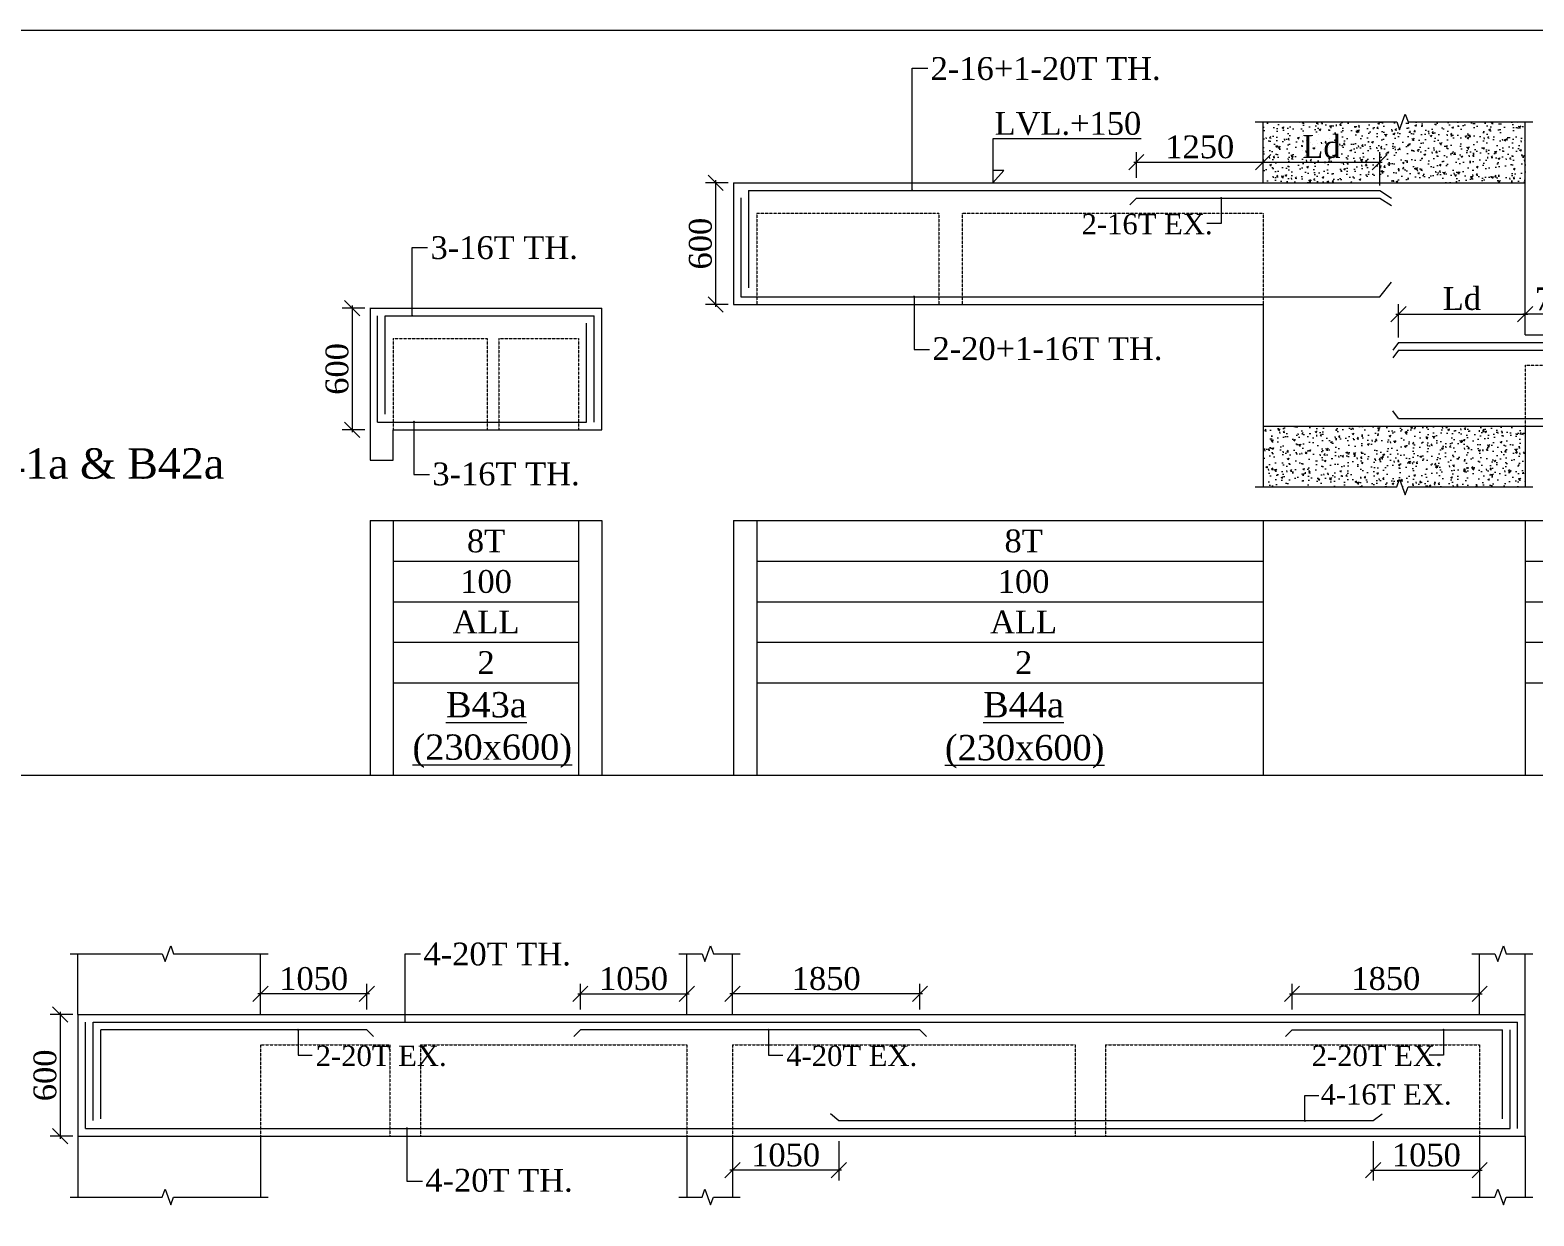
# Model space of a CAD drawing. Header units: millimetres. Extents: x 9781889 to 10654170, y -7852491 to -7608561.
# Drawn here: x 10165311 to 10180144, y -7771915 to -7760218 of the extents above; entities that cross this region are included whole.
import ezdxf
from ezdxf.enums import TextEntityAlignment as Align

# ---------------------------------------------------------------- set-up
doc = ezdxf.new("R2010")
doc.units = ezdxf.units.MM
doc.header["$LTSCALE"] = 10
doc.header["$PDMODE"] = 3
doc.linetypes.add('HIDDEN', pattern=[0.375, 0.25, -0.125])
for name, color, linetype, lineweight in [('LVL', 3, 'Continuous', 0), ('S-CUT OUT LINE', 9, 'Continuous', 0), ('S-DIM L.S.', 7, 'Continuous', 0), ('S-HATCH', 8, 'Continuous', 0), ('S-L.S.SECTION', 5, 'Continuous', 0), ('S-L.S.SLAB LINE', 252, 'HIDDEN', 0), ('S-L.S.STEEL', 1, 'Continuous', 9), ('S-SECTION MARK', 7, 'Continuous', 0), ('S-SHEET', 251, 'Continuous', 0), ('S-TEXT', 7, 'Continuous', 0), ('S-TEXT L.S. BEAM NO.', 30, 'Continuous', 0), ('S-TEXT. L.S.', 7, 'Continuous', 0)]:
    doc.layers.add(name, color=color, linetype=linetype, lineweight=lineweight)
doc.styles.add('135', font='arial.ttf', dxfattribs={"width": 0.8, "height": 135})
doc.styles.get("Standard").update_dxf_attribs({"font": 'arial.ttf'})
doc.styles.add('TEXT', font='times.ttf')
doc.dimstyles.new('75', dxfattribs={"dimtxt": 135, "dimasz": 90, "dimexe": 0.1, "dimexo": 0.03, "dimgap": 0.09, "dimtad": 1, "dimdec": 0, "dimzin": 0, "dimdsep": 46, "dimtxsty": '135', "dimblk": 'ARCHTICK', "dimcen": 0.09, "dimclrd": 256, "dimclre": 256, "dimclrt": 256, "dimadec": 0, "dimazin": 0, "dimtfac": 1, "dimtdec": 0, "dimtofl": 0, "dimtmove": 1, "dimatfit": 3, "dimldrblk": 'DOTSMALL', "dimfxl": 1, "dimtolj": 1, "dimtzin": 0, "dimlwd": -1, "dimlwe": -1, "dimarcsym": 0})
doc.dimstyles.new('SETU_1', dxfattribs={"dimtxt": 200, "dimasz": 150, "dimexe": 100, "dimexo": 50, "dimgap": 35, "dimtad": 1, "dimdec": 0, "dimzin": 0, "dimdsep": 46, "dimtxsty": 'Standard', "dimblk": 'OBLIQUE', "dimcen": 150, "dimdle": 25, "dimclrd": 256, "dimclre": 7, "dimclrt": 256, "dimadec": 0, "dimazin": 0, "dimtfac": 1, "dimtdec": 0, "dimtofl": 0, "dimtmove": 1, "dimatfit": 3, "dimfxl": 1, "dimtolj": 1, "dimtzin": 0, "dimlwd": -1, "dimlwe": 5, "dimarcsym": 1})

# ---------------------------------------------------------------- blocks, each defined once
blk = doc.blocks.new('_ArchTick')
at = {"color": 0, "linetype": 'ByBlock', "const_width": 0.15}
blk.add_lwpolyline([(-0.5, -0.5), (0.5, 0.5)], dxfattribs=at)
blk = doc.blocks.new('_Oblique')
at = {"color": 0, "linetype": 'ByBlock', "lineweight": -2}
blk.add_line((-0.5, -0.5), (0.5, 0.5), dxfattribs=at)
blk = doc.blocks.new('*D510')
at = {"layer": 'Defpoints', "color": 0, "transparency": 16777216}
for p in [(10168664.16768458, -7762960.617354367), (10168489.01771967, -7764160.617357347), (10168664.16768551, -7764160.617357347)]:
    blk.add_point(p, dxfattribs=at)
at = {"layer": 'S-DIM L.S.', "color": 7, "lineweight": 5, "transparency": 16777216}
for p, q in [((10168614.16768458, -7762960.617354367), (10168389.01771967, -7762960.617354367)), ((10168614.16768551, -7764160.617357347), (10168389.01771967, -7764160.617357347))]:
    blk.add_line(p, q, dxfattribs=at)
at = {"layer": 'S-DIM L.S.', "transparency": 16777216}
blk.add_line((10168489.01771967, -7762935.617354367), (10168489.01771967, -7764185.617357347), dxfattribs=at)
at = {"layer": 'S-DIM L.S.', "transparency": 16777216, "xscale": 150, "yscale": 150, "zscale": 150}
for p, rotation in [((10168489.01771967, -7762960.617354367), 90), ((10168489.01771967, -7764160.617357347), 270)]:
    blk.add_blockref('_Oblique', p, dxfattribs=dict(at, rotation=rotation))
at = {"layer": 'S-DIM L.S.', "transparency": 16777216, "insert": (10168339.57107222, -7763560.617355858), "char_height": 225, "attachment_point": 5, "rotation": 90, "style": 'TEXT'}
blk.add_mtext('\\A1;600', dxfattribs=at)
blk = doc.blocks.new('*D512')
at = {"layer": 'Defpoints', "color": 0, "transparency": 16777216}
for p in [(10180058.36088761, -7763020.843320621), (10180058.36088761, -7763020.843320621), (10180758.36083485, -7763224.646943716, 0.0148120577035693)]:
    blk.add_point(p, dxfattribs=at)
at = {"layer": 'S-DIM L.S.', "transparency": 16777216}
blk.add_line((10180783.36083485, -7763020.843320621), (10180033.36088761, -7763020.843320621), dxfattribs=at)
at = {"layer": 'S-DIM L.S.', "color": 7, "lineweight": 5, "transparency": 16777216}
for p, q in [((10180058.36088761, -7762970.843320621), (10180058.36088761, -7762920.843320621)), ((10180758.36083485, -7763174.646943716), (10180758.36083485, -7762920.843320621))]:
    blk.add_line(p, q, dxfattribs=at)
at = {"layer": 'S-DIM L.S.', "transparency": 16777216, "xscale": 150, "yscale": 150, "zscale": 150, "rotation": 180}
blk.add_blockref('_Oblique', (10180058.36088761, -7763020.843320621), dxfattribs=at)
at = {"layer": 'S-DIM L.S.', "transparency": 16777216, "xscale": 150, "yscale": 150, "zscale": 150}
blk.add_blockref('_Oblique', (10180758.36083485, -7763020.843320621), dxfattribs=at)
at = {"layer": 'S-DIM L.S.', "transparency": 16777216, "insert": (10180408.36086123, -7762871.072231941), "char_height": 225, "attachment_point": 5, "style": 'TEXT'}
blk.add_mtext('\\A1;700', dxfattribs=at)
blk = doc.blocks.new('*D513')
at = {"layer": 'Defpoints', "color": 0, "transparency": 16777216}
for p in [(10177473.30997009, -7761520.843320621), (10176223.30997009, -7761724.646943716, 0.01481205770356929), (10177473.30997009, -7761724.646943716, 0.01481205770356929)]:
    blk.add_point(p, dxfattribs=at)
at = {"layer": 'S-DIM L.S.', "transparency": 16777216}
blk.add_line((10176198.30997009, -7761520.843320621), (10177498.30997009, -7761520.843320621), dxfattribs=at)
at = {"layer": 'S-DIM L.S.', "color": 7, "lineweight": 5, "transparency": 16777216}
for p, q in [((10176223.30997009, -7761674.646943716), (10176223.30997009, -7761420.843320621)), ((10177473.30997009, -7761674.646943716), (10177473.30997009, -7761420.843320621))]:
    blk.add_line(p, q, dxfattribs=at)
at = {"layer": 'S-DIM L.S.', "transparency": 16777216, "xscale": 150, "yscale": 150, "zscale": 150, "rotation": 180}
blk.add_blockref('_Oblique', (10176223.30997009, -7761520.843320621), dxfattribs=at)
at = {"layer": 'S-DIM L.S.', "transparency": 16777216, "xscale": 150, "yscale": 150, "zscale": 150}
blk.add_blockref('_Oblique', (10177473.30997009, -7761520.843320621), dxfattribs=at)
at = {"layer": 'S-DIM L.S.', "transparency": 16777216, "insert": (10176848.30997009, -7761371.396673181), "char_height": 225, "attachment_point": 5, "style": 'TEXT'}
blk.add_mtext('\\A1;1250', dxfattribs=at)
blk = doc.blocks.new('*D511')
at = {"layer": 'Defpoints', "color": 0, "transparency": 16777216}
for p in [(10172248.36083398, -7761724.646943723), (10172073.21086904, -7762924.646946703), (10172248.36083492, -7762924.646946703)]:
    blk.add_point(p, dxfattribs=at)
at = {"layer": 'S-DIM L.S.', "transparency": 16777216}
blk.add_line((10172073.21086904, -7761699.646943723), (10172073.21086904, -7762949.646946703), dxfattribs=at)
at = {"layer": 'S-DIM L.S.', "color": 7, "lineweight": 5, "transparency": 16777216}
for p, q in [((10172198.36083398, -7761724.646943723), (10171973.21086904, -7761724.646943723)), ((10172198.36083492, -7762924.646946703), (10171973.21086904, -7762924.646946703))]:
    blk.add_line(p, q, dxfattribs=at)
at = {"layer": 'S-DIM L.S.', "transparency": 16777216, "xscale": 150, "yscale": 150, "zscale": 150}
for p, rotation in [((10172073.21086904, -7761724.646943723), 90), ((10172073.21086904, -7762924.646946703), 270)]:
    blk.add_blockref('_Oblique', p, dxfattribs=dict(at, rotation=rotation))
at = {"layer": 'S-DIM L.S.', "transparency": 16777216, "insert": (10171923.7642216, -7762324.646945214), "char_height": 225, "attachment_point": 5, "rotation": 90, "style": 'TEXT'}
blk.add_mtext('\\A1;600', dxfattribs=at)
blk = doc.blocks.new('*D527')
at = {"layer": 'Defpoints', "color": 0, "transparency": 16777216}
for p in [(10165783.70731634, -7769928.818521864), (10165608.55735141, -7771128.818524844), (10165783.70731727, -7771128.818524844)]:
    blk.add_point(p, dxfattribs=at)
at = {"layer": 'S-DIM L.S.', "color": 7, "lineweight": 5, "transparency": 16777216}
for p, q in [((10165733.70731634, -7769928.818521864), (10165508.55735141, -7769928.818521864)), ((10165733.70731727, -7771128.818524844), (10165508.55735141, -7771128.818524844))]:
    blk.add_line(p, q, dxfattribs=at)
at = {"layer": 'S-DIM L.S.', "transparency": 16777216}
blk.add_line((10165608.55735141, -7769903.818521864), (10165608.55735141, -7771153.818524844), dxfattribs=at)
at = {"layer": 'S-DIM L.S.', "transparency": 16777216, "xscale": 150, "yscale": 150, "zscale": 150}
for p, rotation in [((10165608.55735141, -7769928.818521864), 90), ((10165608.55735141, -7771128.818524844), 270)]:
    blk.add_blockref('_Oblique', p, dxfattribs=dict(at, rotation=rotation))
at = {"layer": 'S-DIM L.S.', "transparency": 16777216, "insert": (10165459.11070396, -7770528.818523355), "char_height": 225, "attachment_point": 5, "rotation": 90, "style": 'TEXT'}
blk.add_mtext('\\A1;600', dxfattribs=at)
blk = doc.blocks.new('*D528')
at = {"layer": 'Defpoints', "color": 0, "transparency": 16777216}
for p in [(10167583.85991083, -7769725.014898765), (10167583.85991083, -7769928.81852186, 0.0148120577035693), (10168633.85991083, -7769928.81852186, 0.0148120577035693)]:
    blk.add_point(p, dxfattribs=at)
at = {"layer": 'S-DIM L.S.', "color": 7, "lineweight": 5, "transparency": 16777216}
for p, q in [((10167583.85991083, -7769878.81852186), (10167583.85991083, -7769625.014898765)), ((10168633.85991083, -7769878.81852186), (10168633.85991083, -7769625.014898765))]:
    blk.add_line(p, q, dxfattribs=at)
at = {"layer": 'S-DIM L.S.', "transparency": 16777216}
blk.add_line((10168658.85991083, -7769725.014898765), (10167558.85991083, -7769725.014898765), dxfattribs=at)
at = {"layer": 'S-DIM L.S.', "transparency": 16777216, "xscale": 150, "yscale": 150, "zscale": 150, "rotation": 180}
blk.add_blockref('_Oblique', (10167583.85991083, -7769725.014898765), dxfattribs=at)
at = {"layer": 'S-DIM L.S.', "transparency": 16777216, "xscale": 150, "yscale": 150, "zscale": 150}
blk.add_blockref('_Oblique', (10168633.85991083, -7769725.014898765), dxfattribs=at)
at = {"layer": 'S-DIM L.S.', "transparency": 16777216, "insert": (10168108.85991083, -7769575.568251325), "char_height": 225, "attachment_point": 5, "style": 'TEXT'}
blk.add_mtext('\\A1;1050', dxfattribs=at)
blk = doc.blocks.new('*D529')
at = {"layer": 'Defpoints', "color": 0, "transparency": 16777216}
for p in [(10171788.75818021, -7769725.014898765), (10170738.75818021, -7769928.81852186, 0.0148120577035693), (10171788.75818021, -7769928.81852186, 0.0148120577035693)]:
    blk.add_point(p, dxfattribs=at)
at = {"layer": 'S-DIM L.S.', "color": 7, "lineweight": 5, "transparency": 16777216}
for p, q in [((10170738.75818021, -7769878.81852186), (10170738.75818021, -7769625.014898765)), ((10171788.75818021, -7769878.81852186), (10171788.75818021, -7769625.014898765))]:
    blk.add_line(p, q, dxfattribs=at)
at = {"layer": 'S-DIM L.S.', "transparency": 16777216}
blk.add_line((10170713.75818021, -7769725.014898765), (10171813.75818021, -7769725.014898765), dxfattribs=at)
at = {"layer": 'S-DIM L.S.', "transparency": 16777216, "xscale": 150, "yscale": 150, "zscale": 150, "rotation": 180}
blk.add_blockref('_Oblique', (10170738.75818021, -7769725.014898765), dxfattribs=at)
at = {"layer": 'S-DIM L.S.', "transparency": 16777216, "xscale": 150, "yscale": 150, "zscale": 150}
blk.add_blockref('_Oblique', (10171788.75818021, -7769725.014898765), dxfattribs=at)
at = {"layer": 'S-DIM L.S.', "transparency": 16777216, "insert": (10171263.75818021, -7769575.568251325), "char_height": 225, "attachment_point": 5, "style": 'TEXT'}
blk.add_mtext('\\A1;1050', dxfattribs=at)
blk = doc.blocks.new('*D530')
at = {"layer": 'Defpoints', "color": 0, "transparency": 16777216}
for p in [(10172238.80904498, -7769725.014898765), (10172238.80904498, -7769928.81852186, 0.0148120577035693), (10174088.80904498, -7769928.81852186, 0.0148120577035693)]:
    blk.add_point(p, dxfattribs=at)
at = {"layer": 'S-DIM L.S.', "color": 7, "lineweight": 5, "transparency": 16777216}
for p, q in [((10172238.80904498, -7769878.81852186), (10172238.80904498, -7769625.014898765)), ((10174088.80904498, -7769878.81852186), (10174088.80904498, -7769625.014898765))]:
    blk.add_line(p, q, dxfattribs=at)
at = {"layer": 'S-DIM L.S.', "transparency": 16777216}
blk.add_line((10174113.80904498, -7769725.014898765), (10172213.80904498, -7769725.014898765), dxfattribs=at)
at = {"layer": 'S-DIM L.S.', "transparency": 16777216, "xscale": 150, "yscale": 150, "zscale": 150, "rotation": 180}
blk.add_blockref('_Oblique', (10172238.80904498, -7769725.014898765), dxfattribs=at)
at = {"layer": 'S-DIM L.S.', "transparency": 16777216, "xscale": 150, "yscale": 150, "zscale": 150}
blk.add_blockref('_Oblique', (10174088.80904498, -7769725.014898765), dxfattribs=at)
at = {"layer": 'S-DIM L.S.', "transparency": 16777216, "insert": (10173163.80904498, -7769575.568251325), "char_height": 225, "attachment_point": 5, "style": 'TEXT'}
blk.add_mtext('\\A1;1850', dxfattribs=at)
blk = doc.blocks.new('*D531')
at = {"layer": 'Defpoints', "color": 0, "transparency": 16777216}
for p in [(10179608.60558764, -7769725.014898765), (10177758.60558764, -7769928.81852186, 0.0148120577035693), (10179608.60558764, -7769928.81852186, 0.0148120577035693)]:
    blk.add_point(p, dxfattribs=at)
at = {"layer": 'S-DIM L.S.', "color": 7, "lineweight": 5, "transparency": 16777216}
for p, q in [((10177758.60558764, -7769878.81852186), (10177758.60558764, -7769625.014898765)), ((10179608.60558764, -7769878.81852186), (10179608.60558764, -7769625.014898765))]:
    blk.add_line(p, q, dxfattribs=at)
at = {"layer": 'S-DIM L.S.', "transparency": 16777216}
blk.add_line((10177733.60558764, -7769725.014898765), (10179633.60558764, -7769725.014898765), dxfattribs=at)
at = {"layer": 'S-DIM L.S.', "transparency": 16777216, "xscale": 150, "yscale": 150, "zscale": 150, "rotation": 180}
blk.add_blockref('_Oblique', (10177758.60558764, -7769725.014898765), dxfattribs=at)
at = {"layer": 'S-DIM L.S.', "transparency": 16777216, "xscale": 150, "yscale": 150, "zscale": 150}
blk.add_blockref('_Oblique', (10179608.60558764, -7769725.014898765), dxfattribs=at)
at = {"layer": 'S-DIM L.S.', "transparency": 16777216, "insert": (10178683.60558764, -7769575.568251325), "char_height": 225, "attachment_point": 5, "style": 'TEXT'}
blk.add_mtext('\\A1;1850', dxfattribs=at)
blk = doc.blocks.new('*D532')
at = {"layer": 'Defpoints', "color": 0, "transparency": 16777216}
for p in [(10178558.58443929, -7771128.81852484, 0.0147644726574974), (10179608.70731631, -7771128.818522978, 0.0148120577035693), (10179608.70731631, -7771464.891265917)]:
    blk.add_point(p, dxfattribs=at)
at = {"layer": 'S-DIM L.S.', "color": 7, "lineweight": 5, "transparency": 16777216}
for p, q in [((10178558.58443929, -7771178.81852484), (10178558.58443929, -7771564.891265917)), ((10179608.70731631, -7771178.818522978), (10179608.70731631, -7771564.891265917))]:
    blk.add_line(p, q, dxfattribs=at)
at = {"layer": 'S-DIM L.S.', "transparency": 16777216}
blk.add_line((10178533.58443929, -7771464.891265917), (10179633.70731631, -7771464.891265917), dxfattribs=at)
at = {"layer": 'S-DIM L.S.', "transparency": 16777216, "xscale": 150, "yscale": 150, "zscale": 150, "rotation": 180}
blk.add_blockref('_Oblique', (10178558.58443929, -7771464.891265917), dxfattribs=at)
at = {"layer": 'S-DIM L.S.', "transparency": 16777216, "xscale": 150, "yscale": 150, "zscale": 150}
blk.add_blockref('_Oblique', (10179608.70731631, -7771464.891265917), dxfattribs=at)
at = {"layer": 'S-DIM L.S.', "transparency": 16777216, "insert": (10179083.6458778, -7771315.444618477), "char_height": 225, "attachment_point": 5, "style": 'TEXT'}
blk.add_mtext('\\A1;1050', dxfattribs=at)
blk = doc.blocks.new('*D533')
at = {"layer": 'Defpoints', "color": 0, "transparency": 16777216}
for p in [(10172238.75818118, -7771128.818534155, 0.0148120577035693), (10173288.88105821, -7771128.818536018, 0.0147644726574974), (10172238.75818118, -7771464.891277094)]:
    blk.add_point(p, dxfattribs=at)
at = {"layer": 'S-DIM L.S.', "color": 7, "lineweight": 5, "transparency": 16777216}
for p, q in [((10172238.75818118, -7771178.818534155), (10172238.75818118, -7771564.891277094)), ((10173288.88105821, -7771178.818536018), (10173288.88105821, -7771564.891277094))]:
    blk.add_line(p, q, dxfattribs=at)
at = {"layer": 'S-DIM L.S.', "transparency": 16777216}
blk.add_line((10173313.88105821, -7771464.891277094), (10172213.75818118, -7771464.891277094), dxfattribs=at)
at = {"layer": 'S-DIM L.S.', "transparency": 16777216, "xscale": 150, "yscale": 150, "zscale": 150, "rotation": 180}
blk.add_blockref('_Oblique', (10172238.75818118, -7771464.891277094), dxfattribs=at)
at = {"layer": 'S-DIM L.S.', "transparency": 16777216, "xscale": 150, "yscale": 150, "zscale": 150}
blk.add_blockref('_Oblique', (10173288.88105821, -7771464.891277094), dxfattribs=at)
at = {"layer": 'S-DIM L.S.', "transparency": 16777216, "insert": (10172763.81961969, -7771315.444629654), "char_height": 225, "attachment_point": 5, "style": 'TEXT'}
blk.add_mtext('\\A1;1050', dxfattribs=at)
blk = doc.blocks.new('*D1338')
at = {"layer": 'Defpoints', "color": 0, "transparency": 16777216}
for p in [(10180058.36088761, -7763020.843320621, 0.000839816260837364), (10180058.36088761, -7763020.843320621), (10178808.36088761, -7763299.646944834, 0.01481196424851017)]:
    blk.add_point(p, dxfattribs=at)
at = {"layer": 'S-DIM L.S.', "transparency": 16777216}
blk.add_line((10178783.36088761, -7763020.843320621), (10180083.36088761, -7763020.843320621), dxfattribs=at)
at = {"layer": 'S-DIM L.S.', "color": 7, "lineweight": 5, "transparency": 16777216}
for p, q in [((10178808.36088761, -7763249.646944834), (10178808.36088761, -7762920.843320621)), ((10180058.36088761, -7762970.843320621), (10180058.36088761, -7762920.843320621))]:
    blk.add_line(p, q, dxfattribs=at)
at = {"layer": 'S-DIM L.S.', "transparency": 16777216, "xscale": 150, "yscale": 150, "zscale": 150, "rotation": 180}
blk.add_blockref('_Oblique', (10178808.36088761, -7763020.843320621), dxfattribs=at)
at = {"layer": 'S-DIM L.S.', "transparency": 16777216, "xscale": 150, "yscale": 150, "zscale": 150}
blk.add_blockref('_Oblique', (10180058.36088761, -7763020.843320621), dxfattribs=at)
at = {"layer": 'S-DIM L.S.', "transparency": 16777216, "insert": (10179433.36088761, -7762868.23337109), "char_height": 225, "attachment_point": 5, "style": 'TEXT'}
blk.add_mtext('\\A1;Ld', dxfattribs=at)
blk = doc.blocks.new('*D1341')
at = {"layer": 'Defpoints', "color": 0, "transparency": 16777216}
for p in [(10178623.30996994, -7761520.843324219), (10177473.30997009, -7761769.021505813, 0.01397214884831756), (10178623.30996994, -7761799.646946748, -0.0009391202686516026)]:
    blk.add_point(p, dxfattribs=at)
at = {"layer": 'S-DIM L.S.', "transparency": 16777216}
blk.add_line((10177448.30997009, -7761520.843324219), (10178648.30996994, -7761520.843324219), dxfattribs=at)
at = {"layer": 'S-DIM L.S.', "color": 7, "lineweight": 5, "transparency": 16777216}
for p, q in [((10177473.30997009, -7761719.021505813), (10177473.30997009, -7761420.843324219)), ((10178623.30996994, -7761749.646946748), (10178623.30996994, -7761420.843324219))]:
    blk.add_line(p, q, dxfattribs=at)
at = {"layer": 'S-DIM L.S.', "transparency": 16777216, "xscale": 150, "yscale": 150, "zscale": 150, "rotation": 180}
blk.add_blockref('_Oblique', (10177473.30997009, -7761520.843324219), dxfattribs=at)
at = {"layer": 'S-DIM L.S.', "transparency": 16777216, "xscale": 150, "yscale": 150, "zscale": 150}
blk.add_blockref('_Oblique', (10178623.30996994, -7761520.843324219), dxfattribs=at)
at = {"layer": 'S-DIM L.S.', "transparency": 16777216, "insert": (10178048.30997002, -7761368.233374688), "char_height": 225, "attachment_point": 5, "style": 'TEXT'}
blk.add_mtext('\\A1;Ld', dxfattribs=at)

msp = doc.modelspace()

# ---------------------------------------------------------------- hatches: boundary and pattern name
at = {"layer": 'S-HATCH', "linetype": 'ByBlock'}
h = msp.add_hatch(dxfattribs=at)
h.set_pattern_fill('AR-CONC', color=256)
h.set_pattern_definition([(49.99999999999999, (77200.74230212718, 63301.8720127428), (182.184668996004, -15.93908553890309), [19.05, -209.55]), (355, (77200.74230212718, 63301.8720127428), (-35.24342142496934, 191.0568452390351), [15.24, -167.64058417]), (100.4514447, (77215.92430912703, 63300.54375924263), (146.9412470903533, 175.1177519121951), [16.19000879999999, -178.0902445999999]), (46.18420000000001, (77200.74230212718, 63352.67201274261), (271.0790408921299, -42.04232793272715), [28.575, -314.325]), (96.63555760999992, (77223.3322021272, 63349.16851274297), (237.404134051503, 247.4261245977215), [24.28502314, -267.13560816]), (351.1841511700001, (77200.74230212718, 63352.67201274261), (237.404134064977, 247.4261245855326), [22.85996707, -251.45973192]), (21, (77226.14230212756, 63339.97201274242), (151.6143912691325, -102.2651981870876), [19.05, -209.55]), (326.0000000000001, (77226.14230212756, 63339.97201274242), (61.80202834764707, 184.1879661223193), [15.24, -167.64]), (71.45144499999999, (77238.77683472633, 63331.44991284236), (213.4164192787161, 81.92276888590524), [16.1900088, -178.0899376]), (37.50000000000001, (77200.74230212718, 63301.8720127428), (3.088603250591817, 84.55503887315311), [0, -165.608, 0, -170.18, 0, -168.275]), (7.499999999999999, (77200.74230212718, 63301.8720127428), (66.81966251030575, 100.1805748181195), [0, -97.02799999999999, 0, -161.798, 0, -64.135]), (327.5, (77144.10030212626, 63301.8720127428), (135.5905951668714, -5.728743992673444), [0, -63.5, 0, -198.12, 0, -262.89]), (317.5, (77118.70030212775, 63301.8720127428), (148.129181386018, 25.42649103333303), [0, -82.55, 0, -131.572, 0, -186.69])])
h.paths.add_polyline_path([(10178819.01122338, -7761201.494720859), (10178791.04091867, -7761124.6469385), (10177473.36083589, -7761124.6469385), (10177473.36083589, -7761724.646943716), (10180058.3608349, -7761724.646943716), (10180058.3608349, -7761124.6469385), (10178902.92214031, -7761124.6469385), (10178874.95183467, -7761047.799156141)])
h = msp.add_hatch(dxfattribs=at)
h.set_pattern_fill('AR-CONC', color=256)
h.set_pattern_definition([(49.99999999999999, (77200.74230212718, 62101.8720239168), (182.184668996004, -15.93908553890309), [19.05, -209.55]), (355, (77200.74230212718, 62101.8720239168), (-35.24342142496934, 191.0568452390351), [15.24, -167.64058417]), (100.4514447, (77215.92430912703, 62100.54377041664), (146.9412470903533, 175.1177519121951), [16.19000879999999, -178.0902445999999]), (46.18420000000001, (77200.74230212718, 62152.67202391662), (271.0790408921299, -42.04232793272715), [28.575, -314.325]), (96.63555760999992, (77223.3322021272, 62149.16852391697), (237.404134051503, 247.4261245977215), [24.28502314, -267.13560816]), (351.1841511700001, (77200.74230212718, 62152.67202391662), (237.404134064977, 247.4261245855326), [22.85996707, -251.45973192]), (21, (77226.14230212756, 62139.97202391643), (151.6143912691325, -102.2651981870876), [19.05, -209.55]), (326.0000000000001, (77226.14230212756, 62139.97202391643), (61.80202834764707, 184.1879661223193), [15.24, -167.64]), (71.45144499999999, (77238.77683472633, 62131.44992401637), (213.4164192787161, 81.92276888590524), [16.1900088, -178.0899376]), (37.50000000000001, (77200.74230212718, 62101.8720239168), (3.088603250591817, 84.55503887315311), [0, -165.608, 0, -170.18, 0, -168.275]), (7.499999999999999, (77200.74230212718, 62101.8720239168), (66.81966251030575, 100.1805748181195), [0, -97.02799999999999, 0, -161.798, 0, -64.135]), (327.5, (77144.10030212626, 62101.8720239168), (135.5905951668714, -5.728743992673444), [0, -63.5, 0, -198.12, 0, -262.89]), (317.5, (77118.70030212775, 62101.8720239168), (148.129181386018, 25.42649103333303), [0, -82.55, 0, -131.572, 0, -186.69])])
h.paths.add_polyline_path([(10177473.36083589, -7764124.64693366), (10177473.36083589, -7764724.646929569), (10178791.04091867, -7764724.646929569), (10178819.01122338, -7764647.79914721), (10178874.95183467, -7764801.494711927), (10178902.92214031, -7764724.646929569), (10180058.3608349, -7764724.646929569), (10180058.3608349, -7764124.64693366)])
h.paths.add_polyline_path([(10180058.3608349, -7764549.940116398), (10180058.3608349, -7764069.523750139)])

# ---------------------------------------------------------------- linework, layer by layer
at = {"layer": 'LVL', "linetype": 'Continuous', "elevation": 0.001503270723946688}
msp.add_lwpolyline([(10176269.38742906, -7761289.633103298), (10174808.17122201, -7761289.633103298), (10174808.17122201, -7761724.646943715), (10174916.31074944, -7761602.563762477), (10174808.17122201, -7761602.563762477)], dxfattribs=at)
at = {"layer": 'S-CUT OUT LINE', "color": 5}
for points, elevation in [([(10177395.07309246, -7761124.6469385), (10178791.04091867, -7761124.6469385), (10178819.01122338, -7761201.494720859), (10178874.95183467, -7761047.799156141), (10178902.92214031, -7761124.6469385), (10180133.36083508, -7761124.6469385)], 0.001616169496500328), ([(10177395.07309246, -7764724.646929569), (10178791.04091867, -7764724.646929569), (10178819.01122338, -7764647.79914721), (10178874.95183467, -7764801.494711927), (10178902.92214031, -7764724.646929569), (10180133.36083508, -7764724.646929569)], 0.001190709392505922), ([(10165705.47043875, -7769328.818522233), (10166614.57258317, -7769328.818522233), (10166642.54288788, -7769405.666304591), (10166698.48349917, -7769251.970739874), (10166726.45380481, -7769328.818522233), (10167658.75818137, -7769328.818522233)], 3.886330827353136e-05), ([(10171710.47043873, -7769328.818527821), (10171939.08843006, -7769328.818527821), (10171967.05873477, -7769405.66631018), (10172022.99934606, -7769251.970745463), (10172050.9696517, -7769328.818527821), (10172313.75818137, -7769328.818527821)], -0.001417271045971036), ([(10179530.47043873, -7769328.818527821), (10179759.08843005, -7769328.818527821), (10179787.05873477, -7769405.66631018), (10179842.99934605, -7769251.970745463), (10179870.9696517, -7769328.818527821), (10180133.75818137, -7769328.818527821)], 6.393472438586388e-05), ([(10165705.47043875, -7771728.818524475), (10166614.57258317, -7771728.818524475), (10166642.54288788, -7771651.970742117), (10166698.48349917, -7771805.666306834), (10166726.45380481, -7771728.818524475), (10167658.75818137, -7771728.818524475)], 3.886330827353136e-05), ([(10171710.47043873, -7771728.818530064), (10171939.08843006, -7771728.818530064), (10171967.05873477, -7771651.970747706), (10172022.99934606, -7771805.666312423), (10172050.9696517, -7771728.818530064), (10172313.75818137, -7771728.818530064)], -0.001417271045971036), ([(10179530.47043873, -7771728.818530064), (10179759.08843005, -7771728.818530064), (10179787.05873477, -7771651.970747706), (10179842.99934605, -7771805.666312423), (10179870.9696517, -7771728.818530064), (10180133.75818137, -7771728.818530064)], 6.393472438586388e-05)]:
    msp.add_lwpolyline(points, dxfattribs=dict(at, elevation=elevation))
at = {"layer": 'S-L.S.SECTION'}
for p, q in [((10177473.36083589, -7761724.646938127, 0.001995020912632772), (10177473.36083589, -7761124.6469385, 0.001995020796217472)), ((10180058.3608964, -7763224.646943718, 0.00146659366585164), (10180058.3608349, -7761124.646938502, 0.001616169496500203)), ((10172248.36083491, -7761724.646943716, 0.001503295446478752), (10180058.3608349, -7761724.646943716, 0.001503220017854665)), ((10172248.36083491, -7761724.646943716, 0.002002311266096358), (10172248.36083491, -7762924.646956011, 0.002002311266096358)), ((10168664.16768458, -7762960.617354363, -1.184800914478959e-05), (10170949.21854937, -7762960.617354363, 2.816132429529989e-05)), ((10168664.21855043, -7762960.617354363), (10168664.21854945, -7764160.61736107)), ((10170949.21854937, -7764160.617355481), (10170949.21854937, -7762960.617354363)), ((10172248.36083491, -7762924.646944834, 0.001503295446478786), (10177473.36083472, -7762924.646944834, 0.001557203778681404)), ((10177473.36083472, -7762924.646944834, 0.00155473239595022), (10177473.36083589, -7764724.646929569, 0.001569560692223082)), ((10180058.3608964, -7763224.646943718, 0.00148796164193174), (10183205.93667446, -7763224.646943719, 0.001604825510821972)), ((10168664.16768458, -7764160.617355481, -1.184800914478959e-05), (10168664.21854945, -7764160.617355481, -1.184711854334205e-05)), ((10168894.21854945, -7764160.617355481, -7.820010511305866e-06), (10170949.21854937, -7764160.617355481, 2.816132429529989e-05)), ((10177473.36083589, -7764124.646929941, 0.001569560808638367), (10183201.84205574, -7764124.646944835, 0.001601048343808831)), ((10180058.3608349, -7764124.646929941, 0.001568604468360112), (10180058.3608349, -7764724.646929569, 0.001568604351944813)), ((10165783.75818218, -7769928.81852186, -7.425640072216831e-05), (10165783.75818218, -7769328.818522233, -7.425651713746824e-05)), ((10167583.75818118, -7769928.81852186, -0.001616495164834486), (10167583.75818118, -7769328.818522233, -0.001616495281249786)), ((10171788.75818216, -7769928.818527449, -0.001530390754966736), (10171788.75818216, -7769328.818527821, -0.001530390871382036)), ((10172238.75818118, -7769928.818527449, -0.001530390754967136), (10172238.75818118, -7769328.818527821, -0.001530390871382436)), ((10179608.75818216, -7769928.818527449, -0.001530390754966736), (10179608.75818216, -7769328.818527821, -0.001530390871382036)), ((10180058.75818118, -7769928.818527449, -0.001530390754967136), (10180058.75818118, -7769328.818527821, -0.001530390871382436)), ((10165783.70731633, -7769928.81852186, -8.61044098673506e-05), (10180058.65645242, -7769928.81852186, -0.001532678068062432)), ((10165783.75818218, -7769928.81852186, -7.425640072216831e-05), (10165783.7581812, -7771128.818528567, -7.425640072216831e-05)), ((10180058.65645242, -7771128.818522978, -0.001560839392357732), (10180058.65645242, -7769928.81852186, -0.001560839392357732)), ((10165783.70731633, -7771128.818522978, -8.61044098673506e-05), (10180058.65645242, -7771128.818522978, -0.001532678068062432)), ((10165783.75818218, -7771128.818524848, -7.425640072216831e-05), (10165783.75818218, -7771728.818524475, -7.425651713746824e-05)), ((10167583.75818118, -7771128.818524848, -0.001616495164834486), (10167583.75818118, -7771728.818524475, -0.001616495281249786)), ((10171788.75818216, -7771128.818530437, -0.001530390754966736), (10171788.75818216, -7771728.818530064, -0.001530390871382036)), ((10172238.75818118, -7771128.818530437, -0.001530390754967136), (10172238.75818118, -7771728.818530064, -0.001530390871382436)), ((10179608.75818216, -7771128.818530437, -0.001530390754966736), (10179608.75818216, -7771728.818530064, -0.001530390871382036)), ((10180058.75818118, -7771128.818530437, -0.001530390754967136), (10180058.75818118, -7771728.818530064, -0.001530390871382436))]:
    msp.add_line(p, q, dxfattribs=at)
msp.add_lwpolyline([(10168664.21854945, -7764160.61736107), (10168664.21854945, -7764460.61736107), (10168894.21854945, -7764460.61736107), (10168894.21854945, -7764160.61735548)], dxfattribs=at)
at = {"layer": 'S-L.S.SLAB LINE', "ltscale": 0.3}
for p, q in [((10172478.3608349, -7762024.646949305, 0.00256765175672991), (10174273.36087156, -7762024.646943716, 0.001681256121585488)), ((10172478.3608349, -7762024.646954893, 0.002001366297931023), (10172478.3608349, -7762924.646956011, 0.002001366297931023)), ((10174273.36087156, -7762024.646943716, 0.001572228699713845), (10174273.36087156, -7762924.646944834, 0.001572228699713845)), ((10174503.36087156, -7762024.646943716, 0.001683471024084552), (10177473.36083491, -7762024.646951945, 0.002822173655082852)), ((10174503.36087156, -7762024.646943716, 0.001572228699713845), (10174503.36087156, -7762924.646944834, 0.001572228699713845)), ((10177473.36083491, -7762024.646954893, 0.001995020912632372), (10177473.36083491, -7762924.646956011, 0.001995020912632372)), ((10168664.16768458, -7763260.617359952, 3.527498163954489e-05), (10168664.21854945, -7763260.617359952, 3.527520606342129e-05)), ((10168894.21854945, -7763260.617359952, -0.0006553602674741473), (10169819.23564595, -7763260.617359952, -0.0001118453852605733)), ((10168894.21854945, -7763260.617359952), (10168894.21854945, -7764160.61736107)), ((10169819.23564595, -7763260.617354363, 8.376266789115203e-06), (10169819.23564595, -7764160.617355481, 8.376266789115203e-06)), ((10169934.21854937, -7763260.617354363, 1.038952145823801e-05), (10169934.21854937, -7764160.617355481, 1.038952145823801e-05)), ((10169934.21854937, -7763260.617359952, -4.428455914851548e-05), (10170719.21854937, -7763260.617359952, 0.0004169600861165801)), ((10170719.21854937, -7763260.617359952), (10170719.21854937, -7764160.61736107)), ((10180058.3608349, -7763524.646949305, 0.002593296204164703), (10182975.93667445, -7763524.646949305, 0.002094323960426313)), ((10180058.3608349, -7763524.646949305, 0.002593296204163931), (10180058.3608349, -7764124.646950423, 0.002593296204163931)), ((10165783.70731633, -7770228.818527449, -3.898141908301612e-05), (10165783.75818121, -7770228.818527449, -3.898119465913972e-05)), ((10167583.70731631, -7770228.818527449, -0.00157923471193434), (10168861.20727183, -7770228.818527449, -0.001050182596597774)), ((10167583.75818118, -7770228.818527449, -0.001616495164834486), (10167583.75818118, -7771128.818528567, -0.001616495164834486)), ((10168861.20727183, -7770228.818527449, -0.001542238764111919), (10168861.20727183, -7771128.818528567, -0.001542238764111919)), ((10169161.20727183, -7770228.818527449, -0.0009259433479652465), (10171788.70731631, -7770228.818527449, 0.0001621854230649123)), ((10169161.20727183, -7770228.818527449, -0.001542238764111919), (10169161.20727183, -7771128.818528567, -0.001542238764111919)), ((10171788.70731631, -7770228.818527449, -0.001542238764111918), (10171788.70731631, -7771128.818528567, -0.001542238764111918)), ((10172238.70731633, -7770228.818527449, -0.001509477619778914), (10175618.70722356, -7770228.818527449, -0.001533100706350075)), ((10172238.70731631, -7770228.818527449, -0.001542238764111918), (10172238.70731631, -7771128.818528567, -0.001542238764111918)), ((10175618.70722356, -7770228.818527449, -0.001542238764111919), (10175618.70722356, -7771128.818528567, -0.001542238764111919)), ((10175918.70722356, -7770228.818527449, -0.001535197430067816), (10179608.70731631, -7770228.818527449, -0.00156098713244393)), ((10175918.70722356, -7770228.818527449, -0.001542238764111919), (10175918.70722356, -7771128.818528567, -0.001542238764111919)), ((10179608.70731631, -7770228.818527449, -0.001542238764111918), (10179608.70731631, -7771128.818528567, -0.001542238764111918))]:
    msp.add_line(p, q, dxfattribs=at)
at = {"layer": 'S-L.S.STEEL'}
for p, q in [((10172398.36083491, -7761799.646944834, 0.002002311266096358), (10172398.36083491, -7762759.227584702, 0.002002311266096358)), ((10178623.30996994, -7761799.646946748, 0.0014276543642426), (10178740.71364397, -7761874.646948054, 0.002352157959814796)), ((10172323.36083491, -7761874.24027512, 0.002002311266096359), (10172323.36083491, -7762849.646945579, 0.002002311266096359)), ((10176223.30997009, -7761874.646945952, 0.002431075174161601), (10176160.11707541, -7761941.499100162, 0.0004737211025494013)), ((10176223.30997009, -7761874.646944089, 0.002338613308598901), (10178623.3099643, -7761874.646944441, 0.00235154438688516)), ((10178623.30996993, -7761874.646948039, 0.002351550414324962), (10178740.71364396, -7761949.646949344, 0.003276054009897159)), ((10178623.30996993, -7762849.646945577, 0.001503383292755223), (10178740.71364396, -7762704.338408179, 0.002427886888327419)), ((10172323.36083491, -7762849.646945579, 0.001503143612906114), (10178623.30996993, -7762849.646945577, 0.001503383292755223)), ((10168739.16768476, -7764085.617356226, -6.702463256883905e-05), (10168739.16768476, -7763035.617355481, -6.702463256883905e-05)), ((10168814.16768495, -7763035.617355481, -6.702463256846869e-05), (10170874.21854919, -7763035.617355481, 2.855770232238885e-05)), ((10168814.16768495, -7764005.96312016, -6.702463256891278e-05), (10168814.16768495, -7763035.617355481, -6.702463256891278e-05)), ((10170874.21854919, -7764085.617356226), (10170874.21854919, -7763035.617355481)), ((10170799.218549, -7764085.617356226), (10170799.218549, -7763110.617354736)), ((10178808.36088761, -7763299.646944834, 0.001487868186546432), (10178752.3984572, -7763374.646945761, 0.002385050943021309)), ((10178808.36088761, -7763299.646944833, 0.001487868186546432), (10183055.93667446, -7763299.646944834, 0.001488006188464712)), ((10178808.3608876, -7763374.646945767, 0.002385246996557803), (10178752.39845719, -7763449.646946694, 0.00328242975303268)), ((10178808.36088761, -7764049.646945579, 0.001488383452533932), (10178752.3984572, -7763974.646944652, 0.002385566209008809)), ((10178808.36088761, -7764049.646945579, 0.001488383452533932), (10183130.93667446, -7764049.646945578, 0.001488525036072329)), ((10168739.16768477, -7764085.617356227, -1.306229592537762e-05), (10170799.218549, -7764085.617356226, 2.908600941449999e-05)), ((10165858.70731652, -7771053.818523723, -0.0001412810332914001), (10165858.70731652, -7770003.818522978, -0.0001412810332914001)), ((10165933.7073167, -7770003.818522978, -0.0001412810332910297), (10179983.65645223, -7770003.818522978, -0.001532281690035343)), ((10165933.7073167, -7770974.164287657, -0.0001412810332914738), (10165933.7073167, -7770003.818522978, -0.0001412810332914738)), ((10179983.65645223, -7771053.818523723, -0.001560839392357732), (10179983.65645223, -7770003.818522978, -0.001560839392357732)), ((10168633.85991083, -7770078.818522233, -0.001507210085219761), (10166008.70731689, -7770078.818522975, 7.537085513664721e-05)), ((10166008.70731689, -7770957.618103758, -0.0001412810332914738), (10166008.70731689, -7770078.818522975, -0.0001412810332914738)), ((10168633.85991083, -7770078.818524095, -0.001414748219657154), (10168697.05280551, -7770145.670678305, -0.003372102291269354)), ((10174088.80904498, -7770078.818524095, -0.001433348847902968), (10174152.00193966, -7770145.670678305, -0.003390702919515168)), ((10177758.60558764, -7770078.818524095, -0.001433348847902968), (10177695.41269296, -7770145.670678305, -0.003390702919515168)), ((10177758.60558764, -7770078.818522233, -0.001525810713465668), (10179833.65645185, -7770078.818523164, -0.001511174618667328)), ((10179833.65645186, -7770957.618103758, -0.001560839392357732), (10179833.65645186, -7770078.818522233, -0.001560839392357732)), ((10179908.65645204, -7771053.818523723, -0.001560839392357732), (10179908.65645204, -7770078.818522233, -0.001560839392357732)), ((10165858.70731652, -7771053.818523724, -8.731869664793863e-05), (10179908.65645204, -7771053.818523723, -0.001531753382943232))]:
    msp.add_line(p, q, dxfattribs=at)
at = {"layer": 'S-L.S.STEEL', "elevation": -0.01479985370417438}
msp.add_lwpolyline([(10178648.08443905, -7770910.606011587), (10178558.58443929, -7770978.818528193), (10173288.88105728, -7770978.818539371), (10173206.8810578, -7770908.106023286)], dxfattribs=at)
at = {"layer": 'S-L.S.STEEL'}
for points in [[(10172398.36083491, -7761799.646944834, 0.001502662802911696), (10178623.30996694, -7761799.646944834, 0.001502902680714139)], [(10178808.3608876, -7763374.646945767, 0.002385246996557803), (10180758.36083485, -7763374.646945952, 0.00239207844371032), (10180821.55372953, -7763441.499100162, 0.0004347243720981197)], [(10174088.80904498, -7770078.818522233, -0.001525810713465668), (10170738.75818021, -7770078.818524095, -0.001496538851090332), (10170675.56528552, -7770145.670678305, -0.003453892922702532)]]:
    msp.add_polyline3d(points, dxfattribs=at)
at = {"layer": 'S-SHEET'}
for p, q in [((10168664.21854945, -7765057.117356211, -1.422546423999463e-05), (10170949.21854937, -7765057.117356211, 0.001467614048047934)), ((10168664.21854945, -7765057.117356211), (10168664.21854945, -7767566.404758245)), ((10168894.21854945, -7765057.117356211), (10168894.21854945, -7767566.404758245)), ((10170719.21854937, -7765057.117356211), (10170719.21854937, -7767566.404758245)), ((10170949.21854937, -7765057.117356211), (10170949.21854937, -7767566.404758245)), ((10172248.36083491, -7765057.11735621, -8.495838470080007e-05), (10183201.84205574, -7765057.117356211, 2.593278278040836e-05)), ((10172248.36083491, -7765057.11735621, 0.0005969585418129536), (10172248.36083491, -7767566.404758244, 0.0005969585418129536)), ((10172478.3608349, -7765057.11735621, 0.0005965144376260618), (10172478.3608349, -7767566.404758244, 0.0005965144376260618)), ((10177473.36083491, -7765057.11735621, 0.0005969585418129536), (10177473.36083491, -7767566.404758244, 0.0005969585418129536)), ((10180058.3608349, -7765057.11735621, 0.0005965144376260618), (10180058.3608349, -7767566.404758244, 0.0005965144376260618)), ((10168894.21854945, -7765457.117354721, -5.541141295012787e-05), (10170719.21854937, -7765457.117354721, -6.163522407403601e-05)), ((10172478.3608349, -7765457.11735472, 0.0001194909345555928), (10177473.36083491, -7765457.11735472, 8.076854897816517e-05)), ((10180058.3608349, -7765457.11735472, 7.743511357914126e-05), (10182975.93667446, -7765457.11735472, -0.0004372449879533007)), ((10168894.21854945, -7765857.117355093, -5.541141295012787e-05), (10170719.21854937, -7765857.117355093, -6.163522407403601e-05)), ((10172478.3608349, -7765857.117355092, 0.0001194909345555928), (10177473.36083491, -7765857.117355092, 8.076854897816517e-05)), ((10180058.3608349, -7765857.117355092, 7.743511357914126e-05), (10182975.93667446, -7765857.117355092, -0.0004372449879533007)), ((10168894.21854945, -7766257.117355466, -5.541141295012787e-05), (10170719.21854937, -7766257.117355466, -6.163522407403601e-05)), ((10172478.3608349, -7766257.117355465, 0.0001194909345555928), (10177473.36083491, -7766257.117355466, 8.076854897816517e-05)), ((10180058.3608349, -7766257.117355466, 7.743511357914126e-05), (10182975.93667446, -7766257.117355466, -0.0004372449879533007)), ((10168894.21854945, -7766657.117355838, -5.541141295012787e-05), (10170719.21854937, -7766657.117355838, -6.163522407403601e-05)), ((10172478.3608349, -7766657.117355837, 0.0001194909345555928), (10177473.36083491, -7766657.117355837, 8.076854897816517e-05)), ((10180058.3608349, -7766657.117355837, 7.743511357914126e-05), (10182975.93667446, -7766657.117355837, -0.0004372449879533007)), ((10144128.21232542, -7767566.404758245), (10195462.36891429, -7767566.404758245)), ((10168664.21854945, -7767566.404758245, 7.073292046080545e-05), (10170949.21854937, -7767566.404758246, 0.001552572432748735)), ((10172248.36083491, -7767566.404758244), (10183201.84205574, -7767566.404758245, 0.0001108911674812084))]:
    msp.add_line(p, q, dxfattribs=at)
msp.add_lwpolyline([(10144128.21232542, -7760218.129693165), (10195462.36891429, -7760218.129693165), (10195462.36891429, -7801877.659525417), (10144128.21232542, -7801877.659525417)], close=True, dxfattribs=at)

# ---------------------------------------------------------------- texts
at = {"layer": 'LVL', "style": 'TEXT'}
msp.add_text('LVL.+150', height=225, dxfattribs=at).set_placement((10174823.94203793, -7761251.197256919, 0.007019421873736244))
at = {"layer": 'S-TEXT', "linetype": 'ByBlock', "style": 'TEXT'}
for s, p in [('8T', (10169808.78559988, -7765257.117355464, -0.0001396142796243475)), ('8T', (10175110.91287219, -7765257.117355466, -0.0002828635664522905)), ('100', (10169808.78559988, -7765657.117355837, -0.0001396142796243475)), ('100', (10175110.91287219, -7765657.117355838, -0.0002828635664522905)), ('ALL', (10169808.78559988, -7766057.117356209, -0.0001396142796243475)), ('ALL', (10175110.91287219, -7766057.117356211, -0.0002828635664522905)), ('2', (10169808.78559988, -7766457.117354719, 5.178877296852782e-06)), ('2', (10175110.91287219, -7766457.117354721, -0.0001380704095310905))]:
    msp.add_text(s, height=224.9999999994056, dxfattribs=at).set_placement(p, align=Align.MIDDLE_CENTER)
at = {"layer": 'S-TEXT L.S. BEAM NO.', "color": 3, "linetype": 'ByBlock', "style": 'TEXT'}
msp.add_text('OMITTED BEAM NO:- B41a & B42a', height=300, dxfattribs=at).set_placement((10160115.26543684, -7764643.701407867))
at = {"layer": 'S-TEXT L.S. BEAM NO.', "color": 1, "linetype": 'ByBlock', "style": 'TEXT'}
for s, p in [('%%UB43a', (10169413.40098196, -7766997.781332375, 0.001478705499639911)), ('%%UB44a', (10174712.09750631, -7766997.781332376, -0.0001729873177868904)), ('%%U(230x600)', (10169083.63806931, -7767415.872884115, -2.500270716988438e-06)), ('%%U(230x600)', (10174334.65202308, -7767420.75657871, -0.0001729873177868904))]:
    msp.add_text(s, height=249.9999999993395, dxfattribs=at).set_placement(p)
at = {"layer": 'S-TEXT. L.S.', "style": 'TEXT'}
for s, height, p in [('2-16+1-20T TH.', 225, (10174193.92470167, -7760709.991645535, 0.007106420948784043)), ('2-16T EX.', 199.9999999994716, (10175682.88561311, -7762232.189006267, 0.004860652570418191)), ('3-16T TH.', 225, (10169261.03194452, -7762476.341087473, 0.005589222095196386)), ('2-20+1-16T TH.', 225, (10174212.26612421, -7763472.496811284, 0.007072069227189542)), ('3-16T TH.', 225, (10169279.37336706, -7764708.467221931, 0.005554870373601885)), ('4-20T TH.', 225, (10169191.74018966, -7769444.542254969, 0.005589222095196385)), ('2-20T EX.', 199.9999999994716, (10168128.29134186, -7770436.360578823, 0.001242791107652682)), ('4-20T EX.', 199.9999999994716, (10172769.68391316, -7770436.360578823, 0.001242791107652683)), ('2-20T EX.', 199.9999999994716, (10177952.16645993, -7770436.360578823, 0.001242791107652683)), ('4-16T EX.', 199.9999999994716, (10178040.16339704, -7770816.806393935, -0.01358861917162528)), ('4-20T TH.', 225, (10169210.08161221, -7771676.668389427, 0.005554870373601884))]:
    msp.add_text(s, height=height, dxfattribs=at).set_placement(p)

# ---------------------------------------------------------------- dimensions: what is measured, and where the dimension line sits
at = {"layer": 'S-DIM L.S.'}
for base, p1, p2, picture, middle in [((10177473.30997009, -7761520.843320621, -0.01244528307067509), (10176223.30997009, -7761724.646943716, 0.002366774632894201), (10177473.30997009, -7761724.646943716, 0.002366774632894201), '*D513', (10176848.30997009, -7761371.396673181, -0.01244528307067509)), ((10171788.75818021, -7769725.014898765, -0.01637289709592703), (10170738.75818021, -7769928.81852186, -0.001560839392357732), (10171788.75818021, -7769928.81852186, -0.001560839392357732), '*D529', (10171263.75818021, -7769575.568251325, -0.01637289709592703)), ((10179608.60558764, -7769725.014898765, -0.01630970709273967), (10177758.60558764, -7769928.81852186, -0.001497649389170368), (10179608.60558764, -7769928.81852186, -0.001497649389170368), '*D531', (10178683.60558764, -7769575.568251325, -0.01630970709273967)), ((10179608.70731631, -7771464.891265917, -0.01635429646768122), (10178558.58443929, -7771128.81852484, -0.001589823810183818), (10179608.70731631, -7771128.818522978, -0.001542238764111918), '*D532', (10179083.6458778, -7771315.444618477, -0.01635429646768122))]:
    dim = msp.add_linear_dim(base=base, p1=p1, p2=p2, angle=180, dimstyle='SETU_1', override={"dimtxt": 225, "dimtxsty": 'TEXT'}, dxfattribs=at)
    dim.commit()
    dim.dimension.update_dxf_attribs({"geometry": picture, "text_midpoint": middle})
for base, p1, p2, picture, middle in [((10178623.30996994, -7761520.843324219, 0.002366774632894202), (10177473.30997009, -7761769.021505813, 0.01633892348121176), (10178623.30996994, -7761799.646946748, 0.0014276543642426), '*D1341', (10178048.30997002, -7761368.233374688, 0.002366774632894202)), ((10180058.36088761, -7763020.843320621, -0.01332409606196374), (10178808.36088761, -7763299.646944834, 0.001487868186546432), (10180058.36088761, -7763020.843320621, -0.01248427980112638), '*D1338', (10179433.36088761, -7762868.23337109, -0.01332409606196374))]:
    dim = msp.add_linear_dim(base=base, p1=p1, p2=p2, angle=180, text='Ld', dimstyle='SETU_1', override={"dimtxt": 225, "dimtxsty": 'TEXT'}, dxfattribs=at)
    dim.commit()
    dim.dimension.update_dxf_attribs({"geometry": picture, "text_midpoint": middle})
at = {"layer": 'S-DIM L.S.', "color": 7}
for base, p1, p2, picture, middle in [((10172073.21086904, -7762924.646946703, 0.001503295446478634), (10172248.36083398, -7761724.646943719, 0.001503295446478634), (10172248.36083491, -7762924.646946699, 0.001503295446478634), '*D511', (10171923.7642216, -7762324.646945214, 0.001503295446478634)), ((10168489.01771967, -7764160.617357347, 7.425640072256101e-05), (10168664.16768458, -7762960.617354363, 7.425640072256101e-05), (10168664.16768551, -7764160.617357343, 7.425640072256101e-05), '*D510', (10168339.57107222, -7763560.617355858, 7.425640072256101e-05)), ((10165608.55735141, -7771128.818524844), (10165783.70731633, -7769928.81852186), (10165783.70731726, -7771128.81852484), '*D527', (10165459.11070396, -7770528.818523355))]:
    dim = msp.add_linear_dim(base=base, p1=p1, p2=p2, angle=90, dimstyle='SETU_1', override={"dimtxt": 225, "dimlfac": 0.5, "dimtxsty": 'TEXT'}, dxfattribs=at)
    dim.commit()
    dim.dimension.update_dxf_attribs({"geometry": picture, "text_midpoint": middle})
at = {"layer": 'S-DIM L.S.'}
for base, p1, p2, picture, middle in [((10180058.36088761, -7763020.843320621, -0.01248427980112638), (10180758.36083485, -7763224.646943716, 0.002327777902442919), (10180058.36088761, -7763020.843320621, -0.01248427980112638), '*D512', (10180408.36086123, -7762871.072231941, -0.01248427980112638)), ((10167583.85991083, -7769725.014898765, -0.01629110646449385), (10168633.85991083, -7769928.81852186, -0.001479048760924554), (10167583.85991083, -7769928.81852186, -0.001479048760924554), '*D528', (10168108.85991083, -7769575.568251325, -0.01629110646449385)), ((10172238.80904498, -7769725.014898765, -0.01630970709273967), (10174088.80904498, -7769928.81852186, -0.001497649389170368), (10172238.80904498, -7769928.81852186, -0.001497649389170368), '*D530', (10173163.80904498, -7769575.568251325, -0.01630970709273967)), ((10172238.75818118, -7771464.891277094, -0.0163420924100786), (10173288.88105821, -7771128.818536018, -0.001577619752581198), (10172238.75818118, -7771128.818534155, -0.001530034706509298), '*D533', (10172763.81961969, -7771315.444629654, -0.0163420924100786))]:
    dim = msp.add_linear_dim(base=base, p1=p1, p2=p2, dimstyle='SETU_1', override={"dimtxt": 225, "dimtxsty": 'TEXT'}, dxfattribs=at)
    dim.commit()
    dim.dimension.update_dxf_attribs({"geometry": picture, "text_midpoint": middle})

# ---------------------------------------------------------------- leaders
at = {"layer": 'S-SECTION MARK'}
for points in [[(10174012.26262645, -7761799.646944834, 0.001413700046574842), (10174012.26262645, -7760594.860049431, 0.001413700046574842), (10174164.81921719, -7760594.860049431, 0.001413700046574842)], [(10177058.70463058, -7761874.646949677, 0.001402734853783708), (10177058.70463058, -7762126.979448928, 0.001402734853783708), (10176919.36398868, -7762126.979448928, 0.001402734853783708)], [(10169079.36986929, -7763035.617355481, -0.0001034988070128149), (10169079.36986929, -7762361.209491369, -0.0001034988070128149), (10169231.92646003, -7762361.209491369, -0.0001034988070128149)], [(10174030.60404899, -7762845.72513099, 0.001379348324980242), (10174030.60404899, -7763367.657246608, 0.001379348324980242), (10174183.16063973, -7763367.657246608, 0.001379348324980242)], [(10169097.71129184, -7764081.695541637, -0.0001378505286074147), (10169097.71129184, -7764603.627657255, -0.0001378505286074147), (10169250.26788257, -7764603.627657255, -0.0001378505286074147)], [(10169010.07811444, -7770003.818522978, -0.0001034988070128149), (10169010.07811444, -7769329.410658866, -0.0001034988070128149), (10169162.63470518, -7769329.410658866, -0.0001034988070128149)], [(10167954.26416898, -7770078.818522233, -7.517352401541482e-05), (10167954.26416898, -7770331.151021483, -7.517352401541482e-05), (10168093.60481089, -7770331.151021483, -7.517352401541482e-05)], [(10172595.65674029, -7770078.818522233, -7.517352401541482e-05), (10172595.65674029, -7770331.151021483, -7.517352401541482e-05), (10172734.99738219, -7770331.151021483, -7.517352401541482e-05)], [(10179251.75789236, -7770078.818522233, -7.517352401541482e-05), (10179251.75789236, -7770331.151021483, -7.517352401541482e-05), (10179112.41725045, -7770331.151021483, -7.517352401541482e-05)], [(10177886.25574782, -7770978.818527683, -0.01482012334496829), (10177886.25574782, -7770726.486028433, -0.01482012334496829), (10178021.63652908, -7770726.486028433, -0.01482012334496829)], [(10169028.41953699, -7771049.896709134, -0.0001378505286074147), (10169028.41953699, -7771571.828824752, -0.0001378505286074147), (10169180.97612772, -7771571.828824752, -0.0001378505286074147)]]:
    msp.add_leader(points, dimstyle='75', override={"dimasz": 75}, dxfattribs=at)

doc.saveas('drawing.dxf')
